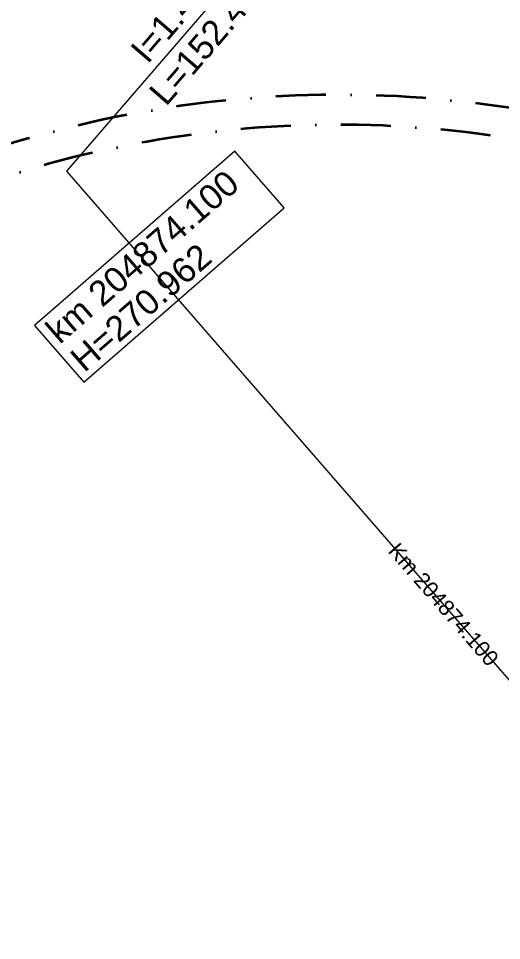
# Model space of a CAD drawing. Extents: x 2610184 to 2620710, y 1263771 to 1270672.
# Drawn here: x 2611678.6 to 2611920.3, y 1269333.2 to 1269794.6 of the extents above; entities that cross this region are included whole.
import ezdxf

# ---------------------------------------------------------------- set-up
doc = ezdxf.new("R2010")
doc.units = 0
doc.header["$LTSCALE"] = 5
doc.linetypes.add('DASHDOT', pattern=[10, 5, -2.5, 0, -2.5])
for name, color, linetype in [('Grundriss_26', 7, 'CONTINUOUS'), ('Grundriss_89', 7, 'CONTINUOUS'), ('Grundriss_90', 7, 'CONTINUOUS'), ('QP_reel_26', 7, 'CONTINUOUS')]:
    doc.layers.add(name, color=color, linetype=linetype)
doc.styles.add('ARIAL', font='arial.ttf')

msp = doc.modelspace()

# ---------------------------------------------------------------- linework, layer by layer
at = {"layer": 'Grundriss_89', "color": 220, "linetype": 'DASHDOT', "lineweight": 35}
msp.add_arc((2611838.69, 1269191.3), 550, 24.6429, 190.1251, dxfattribs=at)
at = {"layer": 'Grundriss_90', "color": 220, "linetype": 'DASHDOT', "lineweight": 35}
msp.add_arc((2611838.69, 1269191.3), 565, 24.5931, 190.1749, dxfattribs=at)
at = {"layer": 'QP_reel_26', "color": 1, "linetype": 'Continuous', "lineweight": 18}
for p, q in [((2611702.84, 1269718.13), (2611802.91, 1269834.31)), ((2612071.55, 1269294.12), (2611702.84, 1269718.13))]:
    msp.add_line(p, q, dxfattribs=at)
msp.add_lwpolyline([(2611711.23, 1269612.65), (2611811.53, 1269699.86), (2611786.92, 1269728.16), (2611686.62, 1269640.94)], close=True, dxfattribs=at)

# ---------------------------------------------------------------- texts
at = {"layer": 'Grundriss_26', "color": 30, "lineweight": 18, "style": 'ARIAL'}
msp.add_text('Km 204874.100', height=7.8125, rotation=311.0093, dxfattribs=at).set_placement((2611863.12, 1269527.86))
at = {"layer": 'QP_reel_26', "color": 1, "lineweight": 18, "style": 'ARIAL'}
for s, rotation, p in [('I=1.4500%', 49.2597, (2611743.19, 1269771.36)), ('L=152.491m', 49.2597, (2611752.45, 1269750.19)), ('km 204874.100', 41.0093, (2611699.23, 1269631.2)), ('H=270.962', 41.0093, (2611711.54, 1269617.06))]:
    msp.add_text(s, height=12.5, rotation=rotation, dxfattribs=at).set_placement(p)

doc.saveas('drawing.dxf')
